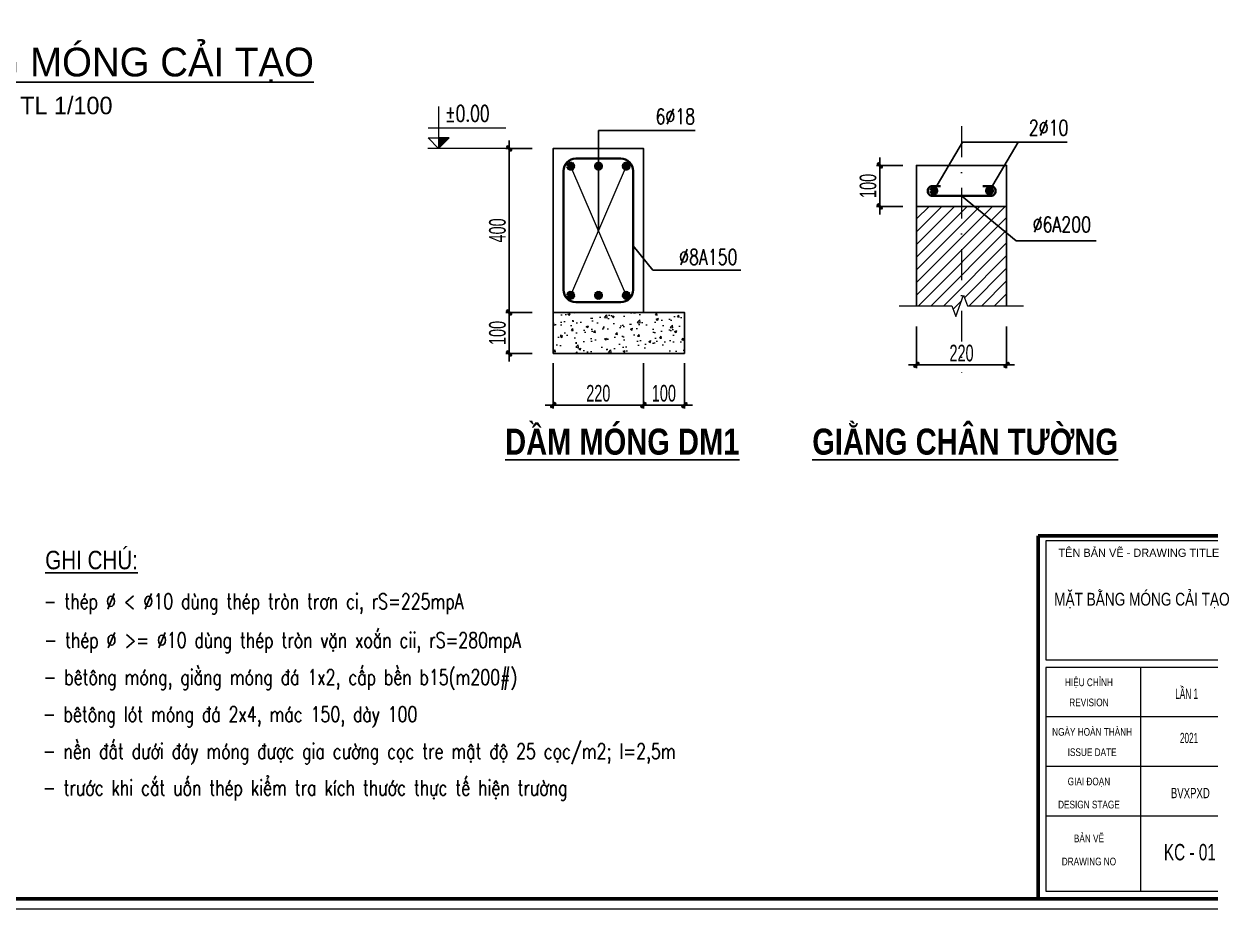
# Model space of a CAD drawing. Header units: millimetres. Extents: x 596422 to 1674380, y -367470 to 58862.
# Drawn here: x 827444 to 839023, y -54486 to -45851 of the extents above; entities that cross this region are included whole.
import ezdxf
from ezdxf.enums import TextEntityAlignment as Align

# ---------------------------------------------------------------- set-up
doc = ezdxf.new("R2010")
doc.units = ezdxf.units.MM
doc.header["$LTSCALE"] = 600
doc.header["$MEASUREMENT"] = 0
doc.linetypes.add('DASHDOT', pattern=[1, 0.5, -0.25, 0, -0.25])
doc.layers.get('0').update_dxf_attribs({"lineweight": 0})
doc.layers.get('Defpoints').update_dxf_attribs({"lineweight": 0})
for name, color, linetype, lineweight in [('EG Dim', 8, 'Continuous', 18), ('EG Text2', 7, 'Continuous', 18), ('ISO', 33, 'Continuous', 15), ('LC Dim', 8, 'Continuous', 18), ('LC Hatch', 252, 'Continuous', 9), ('LC Hatch @ 1', 252, 'Continuous', 9), ('LC Khac', 4, 'Continuous', 9), ('LC Net dam2', 6, 'Continuous', 40), ('LC Net dam3', 1, 'Continuous', 60), ('LC Net thay', 7, 'Continuous', 25), ('LC Net truc', 79, 'DASHDOT', 13), ('LC Text1', 3, 'Continuous', 20), ('LC Text2', 7, 'Continuous', 25)]:
    doc.layers.add(name, color=color, linetype=linetype, lineweight=lineweight)
doc.layers.add('Khungten_LCDI', color=7, linetype='Continuous')
doc.layers.add('Kichthuoc', color=9, linetype='Continuous')
doc.styles.add('EG 1', font='VHAVANB.TTF')
doc.styles.add('HOATBIF', font='hoatbif.shx', dxfattribs={"width": 0.65})
doc.styles.add('Khungten', font='VHAVAN.TTF', dxfattribs={"width": 0.9, "height": 5000})
doc.styles.add('LC 1', font='VHAVANB.TTF')
doc.styles.add('LC 3', font='vnsimli.shx', dxfattribs={"width": 0.75})
doc.styles.add('LC3', font='VHARIALB.TTF', dxfattribs={"width": 0.8})
doc.styles.add('T2', font='VHARIAL.TTF', dxfattribs={"width": 0.8})
doc.styles.add('Title', font='VHAVAN.TTF', dxfattribs={"width": 0.8})
doc.dimstyles.new('1-100', dxfattribs={"dimscale": 300, "dimtxt": 1.2, "dimasz": 0.25, "dimexe": 0.5, "dimexo": 0, "dimgap": 0.3, "dimtad": 1, "dimdec": 0, "dimzin": 0, "dimdsep": 46, "dimtxsty": 'HOATBIF', "dimblk1": 'DOT', "dimblk2": 'DOT', "dimsah": 1, "dimcen": -1, "dimdle": 1, "dimclrd": 256, "dimclre": 256, "dimclrt": 4, "dimadec": 3, "dimazin": 2, "dimtfac": 0.333333, "dimtdec": 0, "dimtix": 1, "dimtmove": 2, "dimatfit": 3, "dimldrblk": 'DOT', "dimfxl": 1, "dimtvp": 0.833333, "dimtolj": 1, "dimtzin": 0, "dimarcsym": 0})
doc.dimstyles.new('1-60', dxfattribs={"dimscale": 60, "dimtxt": 2.5, "dimasz": 0.35, "dimexe": 0.5, "dimexo": 0, "dimgap": 0.8, "dimtad": 1, "dimdec": 0, "dimzin": 0, "dimdsep": 46, "dimtxsty": 'HOATBIF', "dimblk1": 'DOT', "dimblk2": 'DOT', "dimsah": 1, "dimcen": -1, "dimdle": 1, "dimclrd": 256, "dimclre": 256, "dimclrt": 4, "dimadec": 3, "dimazin": 2, "dimtfac": 0.333333, "dimtdec": 0, "dimtix": 1, "dimtmove": 2, "dimatfit": 3, "dimldrblk": 'DOT', "dimfxl": 1, "dimtvp": 0.833333, "dimtolj": 1, "dimtzin": 0, "dimarcsym": 0})

# ---------------------------------------------------------------- blocks, each defined once
blk = doc.blocks.new('TIEUDE1')
at = {"layer": 'EG Text2', "color": 7, "style": 'EG 1'}
blk.add_attdef('TIªU§Ò', text='', height=5, dxfattribs=at).set_placement((0, 0), align=Align.BOTTOM_CENTER)
blk.add_attdef('TL', text='', height=3, dxfattribs=at).set_placement((0, -2), align=Align.TOP_CENTER)
blk = doc.blocks.new('LCDI-new')
at = {"layer": 'Defpoints', "lineweight": 0}
blk.add_lwpolyline([(-1626044.71, 488105.01), (-1626044.71, 488402.01), (-1625624.71, 488402.01), (-1625624.71, 488105.01)], close=True, dxfattribs=at)
at = {"layer": 'Khungten_LCDI', "color": 5, "lineweight": 60}
for p, q in [((-1625666.71, 488177.85), (-1625666.71, 488107.01)), ((-1625626.71, 488177.85), (-1625666.71, 488177.85))]:
    blk.add_line(p, q, dxfattribs=at)
at = {"layer": 'Khungten_LCDI', "color": 9, "lineweight": 15}
for p, q in [((-1625646.71, 488152.18), (-1625646.71, 488108.51)), ((-1625628.21, 488142.51), (-1625665.21, 488142.51)), ((-1625628.21, 488132.84), (-1625665.21, 488132.84)), ((-1625628.21, 488123.18), (-1625665.21, 488123.18))]:
    blk.add_line(p, q, dxfattribs=at)
at = {"layer": 'Khungten_LCDI', "color": 5, "lineweight": 60}
blk.add_lwpolyline([(-1626032.71, 488107.01), (-1626032.71, 488400.01), (-1625626.71, 488400.01), (-1625626.71, 488107.01)], close=True, dxfattribs=at)
at = {"layer": 'Khungten_LCDI', "color": 9, "lineweight": 15}
for points in [[(-1625665.21, 488153.68), (-1625628.21, 488153.68), (-1625628.21, 488176.84), (-1625665.21, 488176.84)], [(-1625665.21, 488108.51), (-1625628.21, 488108.51), (-1625628.21, 488152.18), (-1625665.21, 488152.18)]]:
    blk.add_lwpolyline(points, close=True, dxfattribs=at)
at = {"color": 7, "style": 'Khungten'}
blk.add_text('tªn b¶n vÏ - drawing title', height=1.6, dxfattribs=at).set_placement((-1625647.05, 488173.74), align=Align.CENTER)
at = {"color": 7}
for s, height, style, width, p in [('hiÖu chØnh', 1.5, 'Khungten', 0.8, (-1625656.79, 488148.52)), ('revision', 1.5, 'Khungten', 0.8, (-1625656.79, 488144.6)), ('ngµy hoµn thµnh', 1.5, 'Khungten', 0.8, (-1625656.17, 488138.85)), ('issue date', 1.5, 'Khungten', 0.8, (-1625656.17, 488134.89)), ('giai ®o¹n', 1.5, 'Khungten', 0.8, (-1625656.79, 488129.18)), ('BVxpxd', 2, 'Title', 0.7, (-1625637, 488126.67)), ('design stage', 1.5, 'Khungten', 0.8, (-1625656.79, 488124.68)), ('b¶n vÏ', 1.5, 'Khungten', 0.8, (-1625656.79, 488118.07)), ('drawing nO', 1.5, 'Khungten', 0.8, (-1625656.79, 488113.57))]:
    blk.add_text(s, height=height, dxfattribs=dict(at, style=style, width=width)).set_placement(p, align=Align.CENTER)
at = {"color": 2, "style": 'Title', "width": 1.824646}
for tag, p, p2 in [('TENBANVE1', (-1625663.58, 488164.65), (-1625629.32, 488164.65)), ('TENBANVE2', (-1625663.58, 488157.89), (-1625629.32, 488157.89))]:
    blk.add_attdef(tag, text='', height=2.5, dxfattribs=at).set_placement(p, p2, align=Align.FIT)
at = {"color": 7, "style": 'Khungten', "width": 0.8}
for tag, p in [('REVISION', (-1625637.72, 488146.05)), ('NGAYHT', (-1625637.25, 488137.42))]:
    blk.add_attdef(tag, text='', height=2, dxfattribs=at).set_placement(p, align=Align.CENTER)
at = {"color": 2, "style": 'Title', "width": 0.7}
blk.add_attdef('SOBANVE', text='', height=2.5, dxfattribs=at).set_placement((-1625637.09, 488114.55), align=Align.CENTER)
blk = doc.blocks.new('thep tron 2')
at = {"layer": 'LC Net dam3'}
for p, q in [((-0.41, 0.5), (0.41, 0.5)), ((0.29, 0.79), (-0.29, 0.21)), ((-0.29, 0.79), (0.29, 0.21)), ((0, 0.91), (0, 0.09))]:
    blk.add_line(p, q, dxfattribs=at)
blk.add_circle((0, 0.5), 0.408, dxfattribs=at)
blk = doc.blocks.new('DOT')
at = {"layer": 'Kichthuoc'}
blk.add_line((-3, 0), (3, 0), dxfattribs=at)
at = {"layer": 'Kichthuoc', "color": 4}
blk.add_line((-1, -1), (1, 1), dxfattribs=at)
blk.add_lwpolyline([(0.5, 1), (-1, -0.5), (-0.5, -1), (1, 0.5)], close=True, dxfattribs=at)
blk = doc.blocks.new('*D586')
at = {"layer": 'Defpoints', "color": 0, "transparency": 16777216}
for p in [(835797, -47232), (836023, -47232), (836023, -47632)]:
    blk.add_point(p, dxfattribs=at)
at = {"layer": 'EG Dim', "lineweight": -2, "transparency": 16777216}
for p, q in [((836023, -47232), (835765, -47232)), ((835797, -47606), (835797, -47258)), ((836023, -47632), (835765, -47632))]:
    blk.add_line(p, q, dxfattribs=at)
at = {"layer": 'EG Dim', "lineweight": -2, "transparency": 16777216, "xscale": 26, "yscale": 26, "zscale": 26}
for p, rotation in [((835797, -47232), 90), ((835797, -47632), 270)]:
    blk.add_blockref('DOT', p, dxfattribs=dict(at, rotation=rotation))
at = {"layer": 'EG Dim', "color": 4, "transparency": 16777216, "insert": (835684, -47432), "char_height": 162.5, "attachment_point": 5, "rotation": 90, "style": 'HOATBIF'}
blk.add_mtext('\\A1;100', dxfattribs=at)
blk = doc.blocks.new('_Dot')
at = {"color": 0, "linetype": 'ByBlock', "lineweight": -2}
blk.add_line((-0.5, 0), (-1, 0), dxfattribs=at)
at = {"color": 0, "linetype": 'ByBlock', "const_width": 0.5}
blk.add_lwpolyline([(-0.25, 0, 1), (0.25, 0, 1)], format="xyb", close=True, dxfattribs=at)
blk = doc.blocks.new('*D587')
at = {"layer": 'Defpoints', "color": 0, "transparency": 16777216}
for p in [(836156, -48804), (837036, -48804), (837036, -49177)]:
    blk.add_point(p, dxfattribs=at)
at = {"layer": 'EG Dim', "lineweight": -2, "transparency": 16777216}
for p, q in [((836156, -48804), (836156, -49210)), ((837036, -48804), (837036, -49210)), ((836182, -49177), (837010, -49177))]:
    blk.add_line(p, q, dxfattribs=at)
at = {"layer": 'EG Dim', "lineweight": -2, "transparency": 16777216, "xscale": 26, "yscale": 26, "zscale": 26, "rotation": 180}
blk.add_blockref('DOT', (836156, -49177), dxfattribs=at)
at = {"layer": 'EG Dim', "lineweight": -2, "transparency": 16777216, "xscale": 26, "yscale": 26, "zscale": 26}
blk.add_blockref('DOT', (837036, -49177), dxfattribs=at)
at = {"layer": 'EG Dim', "color": 4, "transparency": 16777216, "insert": (836596, -49063), "char_height": 162.5, "attachment_point": 5, "style": 'HOATBIF'}
blk.add_mtext('\\A1;220', dxfattribs=at)
blk = doc.blocks.new('*D582')
at = {"layer": 'Defpoints', "color": 0, "transparency": 16777216}
for p in [(832181, -47066), (832407, -47066), (832407, -48666)]:
    blk.add_point(p, dxfattribs=at)
at = {"layer": 'EG Dim', "lineweight": -2, "transparency": 16777216}
for p, q in [((832407, -47066), (832148, -47066)), ((832181, -48640), (832181, -47092)), ((832407, -48666), (832148, -48666))]:
    blk.add_line(p, q, dxfattribs=at)
at = {"layer": 'EG Dim', "lineweight": -2, "transparency": 16777216, "xscale": 26, "yscale": 26, "zscale": 26}
for p, rotation in [((832181, -47066), 90), ((832181, -48666), 270)]:
    blk.add_blockref('DOT', p, dxfattribs=dict(at, rotation=rotation))
at = {"layer": 'EG Dim', "color": 4, "transparency": 16777216, "insert": (832067, -47866), "char_height": 162.5, "attachment_point": 5, "rotation": 90, "style": 'HOATBIF'}
blk.add_mtext('\\A1;400', dxfattribs=at)
blk = doc.blocks.new('*D583')
at = {"layer": 'Defpoints', "color": 0, "transparency": 16777216}
for p in [(832611, -49162), (833491, -49162), (833491, -49569)]:
    blk.add_point(p, dxfattribs=at)
at = {"layer": 'EG Dim', "lineweight": -2, "transparency": 16777216}
for p, q in [((832611, -49162), (832611, -49602)), ((833491, -49162), (833491, -49602)), ((832637, -49569), (833465, -49569))]:
    blk.add_line(p, q, dxfattribs=at)
at = {"layer": 'EG Dim', "lineweight": -2, "transparency": 16777216, "xscale": 26, "yscale": 26, "zscale": 26, "rotation": 180}
blk.add_blockref('DOT', (832611, -49569), dxfattribs=at)
at = {"layer": 'EG Dim', "lineweight": -2, "transparency": 16777216, "xscale": 26, "yscale": 26, "zscale": 26}
blk.add_blockref('DOT', (833491, -49569), dxfattribs=at)
at = {"layer": 'EG Dim', "color": 4, "transparency": 16777216, "insert": (833051, -49455), "char_height": 162.5, "attachment_point": 5, "style": 'HOATBIF'}
blk.add_mtext('\\A1;220', dxfattribs=at)
blk = doc.blocks.new('*D584')
at = {"layer": 'Defpoints', "color": 0, "transparency": 16777216}
for p in [(832407, -48666), (832181, -49066), (832407, -49066)]:
    blk.add_point(p, dxfattribs=at)
at = {"layer": 'EG Dim', "lineweight": -2, "transparency": 16777216}
for p, q in [((832407, -48666), (832148, -48666)), ((832181, -48692), (832181, -49040)), ((832407, -49066), (832148, -49066))]:
    blk.add_line(p, q, dxfattribs=at)
at = {"layer": 'EG Dim', "lineweight": -2, "transparency": 16777216, "xscale": 26, "yscale": 26, "zscale": 26}
for p, rotation in [((832181, -48666), 90), ((832181, -49066), 270)]:
    blk.add_blockref('DOT', p, dxfattribs=dict(at, rotation=rotation))
at = {"layer": 'EG Dim', "color": 4, "transparency": 16777216, "insert": (832067, -48866), "char_height": 162.5, "attachment_point": 5, "rotation": 90, "style": 'HOATBIF'}
blk.add_mtext('\\A1;100', dxfattribs=at)
blk = doc.blocks.new('*D585')
at = {"layer": 'Defpoints', "color": 0, "transparency": 16777216}
for p in [(833491, -49162), (833891, -49162), (833891, -49569)]:
    blk.add_point(p, dxfattribs=at)
at = {"layer": 'EG Dim', "lineweight": -2, "transparency": 16777216}
for p, q in [((833491, -49162), (833491, -49602)), ((833891, -49162), (833891, -49602)), ((833517, -49569), (833865, -49569))]:
    blk.add_line(p, q, dxfattribs=at)
at = {"layer": 'EG Dim', "lineweight": -2, "transparency": 16777216, "xscale": 26, "yscale": 26, "zscale": 26, "rotation": 180}
blk.add_blockref('DOT', (833491, -49569), dxfattribs=at)
at = {"layer": 'EG Dim', "lineweight": -2, "transparency": 16777216, "xscale": 26, "yscale": 26, "zscale": 26}
blk.add_blockref('DOT', (833891, -49569), dxfattribs=at)
at = {"layer": 'EG Dim', "color": 4, "transparency": 16777216, "insert": (833691, -49455), "char_height": 162.5, "attachment_point": 5, "style": 'HOATBIF'}
blk.add_mtext('\\A1;100', dxfattribs=at)
blk = doc.blocks.new('CT')
at = {"layer": 'LC Khac'}
blk.add_hatch(color=252, dxfattribs=at).paths.add_polyline_path([(3.25, 1.6), (1.64, 1.6), (1.64, 0)])
at = {"layer": 'LC Khac', "color": 9, "ltscale": 50}
for p, q in [((0.05, 3.14), (12, 3.14)), ((12.09, 0), (0, 0))]:
    blk.add_line(p, q, dxfattribs=at)
for points in [[(1.64, 6.43), (1.64, 0)], [(1.64, 0), (0.03, 1.6), (1.64, 1.6)], [(1.64, 0), (3.25, 1.6), (1.64, 1.6)]]:
    blk.add_lwpolyline(points, dxfattribs=at)
at = {"layer": 'LC Khac', "color": 3, "style": 'LC 3', "width": 0.75}
blk.add_attdef('CT', (1.91, 3.5), '', height=2.2, dxfattribs=at)

msp = doc.modelspace()

# ---------------------------------------------------------------- hatches: boundary and pattern name
at = {"layer": 'LC Hatch'}
h = msp.add_hatch(dxfattribs=at)
h.set_pattern_fill('AR-CONC', color=256, scale=30, style=0)
h.set_pattern_definition([(50, (832830.87, -49066.33), (215.178, -18.826), [22.5, -247.5]), (355, (832830.87, -49066.33), (-41.625, 225.658), [18, -198]), (100.451, (832848.8, -49067.9), (173.553, 206.83), [19.122, -210.343]), (46.184, (832830.87, -49006.33), (320.17, -49.656), [33.75, -371.25]), (96.636, (832857.55, -49010.47), (280.4, 292.235), [28.68, -315.514]), (351.184, (832830.87, -49006.33), (280.4, 292.24), [27, -297]), (21, (832860.87, -49021.33), (179.072, -120.786), [22.5, -247.5]), (326, (832860.87, -49021.33), (72.995, 217.545), [18, -198]), (71.451, (832875.8, -49031.4), (252.067, 96.76), [19.122, -210.343]), (37.5, (832830.87, -49066.33), (3.648, 99.868), [0, -195.6, 0, -201, 0, -198.75]), (7.5, (832830.87, -49066.33), (78.921, 118.324), [0, -114.6, 0, -191.1, 0, -75.75]), (327.5, (832763.97, -49066.33), (160.147, -6.7665), [0, -75, 0, -234, 0, -310.5]), (317.5, (832733.97, -49066.33), (174.956, 30.031), [0, -97.5, 0, -155.4, 0, -220.5])])
h.paths.add_polyline_path([(833891.2, -49066.3), (833891.2, -48666.3), (832610.9, -48666.3), (832610.9, -49066.3)])
at = {"layer": 'LC Hatch @ 1'}
h = msp.add_hatch(dxfattribs=at)
h.set_pattern_fill('ANSI31', color=256, scale=700)
h.set_pattern_definition([(45, (2574.45, 2812.61), (-61.871843, 61.871843), [])])
h.paths.add_polyline_path([(836615.3, -48498.1), (836652.8, -48601.2), (837036.2, -48601.2), (837036.2, -47632), (836155.9, -47632), (836155.9, -48601.2), (836502.8, -48601.2), (836540.3, -48704.3)])

# ---------------------------------------------------------------- linework, layer by layer
at = {"layer": 'ISO', "linetype": 'Continuous'}
msp.add_lwpolyline([(835986.6, -48601.2), (836502.8, -48601.2), (836540.3, -48704.3), (836615.3, -48498.1), (836652.8, -48601.2), (837201.9, -48601.2)], dxfattribs=at)
at = {"layer": 'LC Dim'}
for p, q in [((832781, -47239.3), (833323.7, -48499.2)), ((833323.7, -47239.3), (832781, -48499.2))]:
    msp.add_line(p, q, dxfattribs=at)
at = {"layer": 'LC Net dam2'}
msp.add_lwpolyline([(832830.9, -48566.3), (833271.2, -48566.3, 0.4142136), (833391.2, -48446.3), (833391.2, -47286.3, 0.4142136), (833271.2, -47166.3), (832830.9, -47166.3, 0.4142136), (832710.9, -47286.3), (832710.9, -48446.3, 0.4142136)], format="xyb", close=True, dxfattribs=at)
msp.add_lwpolyline([(836804.8, -47434.5), (836883.7, -47434.5, -0.4142136), (836928.5, -47479.3), (836928.5, -47484.3, -0.4142136), (836883.7, -47529.2), (836384.4, -47529.1), (836311.3, -47529.2, -0.4142136), (836266.4, -47484.3), (836266.4, -47479.3, -0.4142136), (836311.3, -47434.5), (836390.2, -47434.5)], format="xyb", dxfattribs=at)
at = {"layer": 'LC Net thay'}
for p, q in [((836155.9, -47632), (836155.9, -48601.2)), ((837036.2, -47632), (837036.2, -48601.2)), ((832610.9, -47866.5), (832610.9, -48666.3)), ((833010.9, -48666.3), (833891.2, -48666.3))]:
    msp.add_line(p, q, dxfattribs=at)
msp.add_lwpolyline([(833491.2, -48666.3), (833491.2, -47066.3), (832610.9, -47066.3), (832610.9, -48666.3), (833491.2, -48666.3), (833491.2, -47339.8)], dxfattribs=at)
for points in [[(836155.9, -47632), (837036.2, -47632), (837036.2, -47231.9), (836155.9, -47231.9)], [(832610.9, -48666.3), (833891.2, -48666.3), (833891.2, -49066.3), (832610.9, -49066.3)]]:
    msp.add_lwpolyline(points, close=True, dxfattribs=at)
at = {"layer": 'LC Net truc'}
msp.add_line((836596, -46850.3), (836596, -49255.2), dxfattribs=at)

# ---------------------------------------------------------------- block references
at = {"layer": 'Kichthuoc'}
ref = msp.add_blockref('LCDI-new', (82120678.8, -24459736.4), dxfattribs=dict(at, xscale=50.00000000005321, yscale=50.00000000005321, zscale=50.00000000005321))
ref.add_attrib('TENBANVE', 'mÆt b»ng mãng c¶i t¹o', dxfattribs={"layer": '0', "color": 4, "height": 125, "style": 'Title', "width": 0.759378}).set_placement((837499.6, -51524.9), (839212.9, -51524.9), align=Align.FIT)
ref.add_attrib('SOBANVE', 'kc - 01', dxfattribs={"layer": '0', "color": 4, "height": 160, "style": 'Title', "width": 0.7}).set_placement((838824.3, -54009), align=Align.CENTER)
ref.add_attrib('TYLE', 'lÇn 1', dxfattribs={"layer": '0', "color": 4, "height": 100, "style": 'Khungten', "width": 0.6}).set_placement((838792.7, -52434.1), align=Align.CENTER)
ref.add_attrib('NGAYHT', '2021', dxfattribs={"layer": '0', "color": 4, "height": 100, "style": 'Khungten', "width": 0.6}).set_placement((838816.3, -52865.6), align=Align.CENTER)
at = {"layer": 'LC Net dam2'}
for p, xscale, yscale, zscale in [((832781, -47272.2), -65.76894616850768, 65.76894616844947, 65.76894616841341), ((833052.7, -47272.2), -65.76894616850768, 65.76894616844947, 65.76894616841341), ((833323.7, -47272.2), 65.76894616850768, 65.76894616850768, 65.76894616850768), ((836326, -47512.2), -65.76894616850768, 65.76894616844947, 65.76894616841341), ((836868.6, -47512.2), 65.76894616850768, 65.76894616850768, 65.76894616850768), ((832781, -48532.1), -65.76894616850768, 65.76894616844947, 65.76894616841341), ((833052.7, -48532.1), -65.76894616850768, 65.76894616844947, 65.76894616841341), ((833323.7, -48532.1), 65.76894616850768, 65.76894616850768, 65.76894616850768)]:
    msp.add_blockref('thep tron 2', p, dxfattribs=dict(at, xscale=xscale, yscale=yscale, zscale=zscale))
at = {"layer": 'LC Text1'}
ref = msp.add_blockref('CT', (831387.8, -47066.3), dxfattribs=dict(at, xscale=63.5, yscale=63.5, zscale=63.5))
ref.add_attrib('CT', '%%P0.00', (831555.3, -46803.4), dxfattribs={"color": 3, "height": 157.49, "style": 'LC 3', "width": 0.7})
at = {"layer": 'LC Text2'}
ref = msp.add_blockref('TIEUDE1', (827859.5, -46448.5), dxfattribs=dict(at, xscale=56.93620215211323, yscale=56.93620215211323, zscale=56.93620215211323))
ref.add_attrib('TIªU§Ò', '%%UmÆt b»ng mãng c¶i t¹o', dxfattribs={"color": 7, "height": 280.377, "style": 'LC 1'}).set_placement((827859.5, -46448.5), align=Align.BOTTOM_CENTER)
ref.add_attrib('TL', 'TL 1/100', dxfattribs={"color": 7, "height": 170.81, "style": 'LC 1'}).set_placement((827859.5, -46562.3), align=Align.TOP_CENTER)
ref = msp.add_blockref('TIEUDE1', (833284.9, -50129.1), dxfattribs=dict(at, xscale=51.57388316160844, yscale=51.57388316160844, zscale=51.57388316160844))
ref.add_attrib('TIªU§Ò', '%%UdÇm mãng dm1', dxfattribs={"color": 7, "height": 253.971, "style": 'LC3', "width": 0.8}).set_placement((833284.9, -50129.1), align=Align.BOTTOM_CENTER)
ref = msp.add_blockref('TIEUDE1', (836631.2, -50129.1), dxfattribs=dict(at, xscale=51.57388316160844, yscale=51.57388316160844, zscale=51.57388316160844))
ref.add_attrib('TIªU§Ò', '%%Ugi»ng ch©n t\xadêng', dxfattribs={"color": 7, "height": 253.971, "style": 'LC3', "width": 0.8}).set_placement((836631.2, -50129.1), align=Align.BOTTOM_CENTER)

# ---------------------------------------------------------------- texts
at = {"layer": 'LC Text1', "color": 3, "style": 'LC 3', "width": 0.75}
for s, p in [('- thÐp %%C < %%C10 dïng thÐp trßn tr¬n ci, rS=225mpA', (827638.8, -51558)), ('- thÐp %%C >= %%C10 dïng thÐp trßn vÆn xo¾n cii, rS=280mpA', (827644.9, -51936.8)), ('- bªt«ng mãng, gi»ng mãng ®¸ 1x2, cÊp bÒn b15(m200#)', (827637.6, -52297.8)), ('- bªt«ng lãt mãng ®¸ 2x4, m¸c 150, dµy 100', (827630.3, -52658.9)), ('- nÒn ®Êt d\xadíi ®¸y mãng ®\xadîc gia c\xadêng cäc tre mËt ®é 25 cäc/m2; l=2,5m', (827630.3, -53019.9)), ('- tr\xadíc khi c¾t uèn thÐp kiÓm tra kÝch th\xadíc thùc tÕ hiÖn tr\xadêng', (827630.3, -53376.4))]:
    msp.add_text(s, height=150, dxfattribs=at).set_placement(p)
at = {"layer": 'LC Text2', "linetype": 'ByBlock', "style": 'LC 3', "width": 0.75}
for s, p in [('6%%C18', (833609.8, -46829.7)), ('2%%C10', (837252.7, -46939.6)), ('%%C6A200', (837290.4, -47883)), ('%%C8A150', (833840.3, -48200.3))]:
    msp.add_text(s, height=150, dxfattribs=at).set_placement(p)
at = {"layer": 'LC Text2', "style": 'T2', "width": 0.8}
msp.add_text('%%Ughi chó:', height=180, dxfattribs=at).set_placement((827653.5, -51170.4))

# ---------------------------------------------------------------- dimensions: what is measured, and where the dimension line sits
at = {"layer": 'EG Dim'}
for base, p1, p2, picture, middle in [((832180.7, -47066.3), (832406.7, -48666.3), (832406.7, -47066.3), '*D582', (832067, -47866.3)), ((835797.3, -47231.9), (836023.3, -47632), (836023.3, -47231.9), '*D586', (835683.5, -47431.9)), ((832180.7, -49066.3), (832406.7, -48666.3), (832406.7, -49066.3), '*D584', (832067, -48866.3))]:
    dim = msp.add_linear_dim(base=base, p1=p1, p2=p2, angle=90, dimstyle='1-100', override={"dimscale": 65, "dimtxt": 2.5, "dimasz": 0.4, "dimgap": 0.5, "dimlfac": 0.25}, dxfattribs=at)
    dim.commit()
    dim.dimension.update_dxf_attribs({"geometry": picture, "text_midpoint": middle})
for base, p1, p2, picture, middle in [((837036.2, -49177.1), (836155.9, -48804.5), (837036.2, -48804.5), '*D587', (836596, -49063.4)), ((833491.2, -49569.1), (832610.9, -49161.6), (833491.2, -49161.6), '*D583', (833051, -49455.3)), ((833891.2, -49569.1), (833491.2, -49161.6), (833891.2, -49161.6), '*D585', (833691.2, -49455.3))]:
    dim = msp.add_linear_dim(base=base, p1=p1, p2=p2, dimstyle='1-100', override={"dimscale": 65, "dimtxt": 2.5, "dimasz": 0.4, "dimgap": 0.5, "dimlfac": 0.25}, dxfattribs=at)
    dim.commit()
    dim.dimension.update_dxf_attribs({"geometry": picture, "text_midpoint": middle})

# ---------------------------------------------------------------- leaders
at = {"layer": 'LC Dim'}
for points in [[(833052.3, -47869.3), (833052.3, -46891), (833997.2, -46891)], [(836326, -47479.3), (836605, -47006.1), (837252.9, -47006.1)], [(836868.6, -47479.3), (837147.7, -47006.1), (837625.3, -47006.1)], [(836595.8, -47529.2), (837128.6, -47968.5), (837908.4, -47968.5)], [(833391.2, -48017.6), (833583.6, -48254.2), (834443.4, -48254.2)]]:
    msp.add_leader(points, dimstyle='1-60', override={"dimlfac": 0.25}, dxfattribs=at)

doc.saveas('drawing.dxf')
